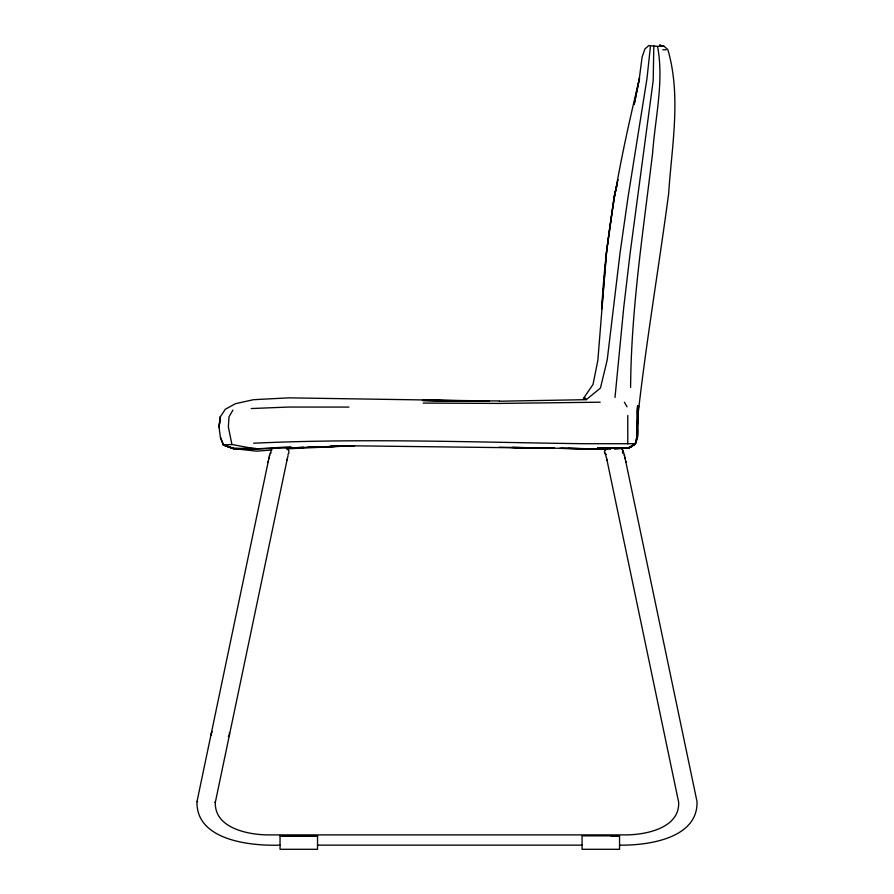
<?xml version="1.0" encoding="UTF-8"?>
<svg xmlns="http://www.w3.org/2000/svg" width="894" height="894" viewBox="0 0 894 894"><rect width="100%" height="100%" fill="white"/><g stroke="black" fill="none" stroke-linecap="round" stroke-linejoin="round"><path stroke-width="1.34" d="M637.645 416.47L637.064 436.82L637.713 405.675C634.226 417.744 644.92 441.792 629.342 447.682L621.33 448.632M630.605 387.482C631.119 308.81 643.311 230.808 652.631 152.84C655.179 117.762 664.164 81.365 657.559 46.432L648.854 45.538L644.898 48.991L642.104 57.004L639.489 77.152L634.159 104.576L639.545 78.359C621.218 154.159 605.651 230.842 601.74 308.922L606.534 252.801M637.746 417.006L636.941 437.132L635.511 443.692L629.354 447.682L614.614 449.19M636.964 430.964L638.517 405.887L637.243 428.271L637.634 418.157C645.937 343.151 658.666 268.658 668.623 193.842C671.729 146.314 681.418 96.362 667.885 49.74L664.153 46.287L660.074 45.259M269.005 457.851L196.982 801.616C195.965 840.662 251.113 846.082 279.856 845.143M618.045 179.605L614.1 196.892L606.423 252.801L597.862 360.349L593.001 384.521L583.424 398.467M615.005 397.461L623.733 307.48L630.147 253.125L653.201 80.505L653.816 45.762M606.423 252.801L614.312 196.769L617.408 183.203M636.662 437.311L635.433 443.726L583.726 443.715C473.731 442.273 363.623 438.116 253.661 443.223M614.189 196.714L617.285 183.114M287.209 459.147L215.331 802.32C214.303 828.023 247.862 834.772 267.965 834.895L626.035 834.895C646.139 834.772 679.697 828.023 678.669 802.32L606.791 459.147M268.01 462.153L268.234 461.17M269.385 456.275L270.189 452.956M268.748 458.935L269.653 455.102M286.952 460.231L288.091 455.527M622.57 453.236L622.57 450.576M650.474 46.075L646.977 78.583L627.957 197.697L620.09 252.622L607.216 359.958L600.444 388.052L586.308 399.663L499.377 401.216M196.982 801.616L197.686 801.415M215.286 802.432L214.739 802.186M232.921 410.067L228.976 416.895L228.361 426.941L231.937 444.508L255.706 448.933L353.778 445.815L554.146 448.252L511.536 447.458M271.888 449.324L270.971 450.565L270.971 453.213M287.924 454.454L288.851 453.213L288.851 450.565L286.449 448.263M212.303 731.493L211.062 734.063L211.409 735.438M228.395 736.544L229.579 734.063L229.255 732.734M605.618 449.336L604.378 451.906L605.618 454.465M635.567 443.67L629.342 447.682L597.617 447.738L629.354 447.682L635.567 443.67L629.331 447.682L603.551 448.464M634.55 444.184L629.13 447.469L622.515 448.129M255.505 448.341L233.323 448.375L223.165 444.921L220.427 437.412L219.052 427.332L220.159 417.096L225.277 409.273L235.457 403.686L253.494 399.696L288.863 397.852L489.32 400.959L422.683 400.367L472.244 400.959M584.061 398.243L585.313 398.009L586.308 399.663M657.559 46.432L661.001 46.052M271.664 450.006L256.567 451.168L233.088 448.542L223.165 444.921L231.937 444.508M286.762 448.855L354.549 445.693L307.782 447.302M223.802 444.988L233.088 448.542L255.706 448.933L290.93 446.754M309.212 836.315L317.538 835.868L317.538 849.3L280.046 849.3L280.046 835.845L317.538 835.845L280.046 835.845M611.217 836.315L619.553 835.868L619.553 849.3L582.061 849.3L582.061 835.845L619.553 835.845M251.248 408.547L288.74 407.049L348.928 407.083M303.647 447.447L291.276 447.872L303.77 447.458M307.938 447.324L353.778 445.815M330.635 446.117L353.89 445.737M600.209 402.199L499.422 403.417L423.208 403.082M561.097 448.341L606.255 448.944M233.088 448.542L255.706 448.933M317.459 845.143L582.106 845.143M619.721 845.143C647.658 845.523 698.113 838.673 697.018 801.616L624.995 457.851M610.747 449.179L499.154 447.235M422.974 400.411L499.243 400.948M470.758 400.97L422.404 400.423L465.115 400.948M512.91 447.436L554.191 448.073M559.7 448.341L597.952 448.967M568.07 448.341L583.369 448.654M583.067 448.956L606.445 449.436M666.041 49.829L662.856 49.729M606.501 449.403L583.313 448.799L606.87 449.403M223.545 444.776L233.323 448.375L223.712 445L220.427 437.412M622.112 449.324L623.152 450.677L625.252 458.935M606.076 454.454L605.272 453.325L607.048 460.231M624.392 402.255L627.04 406.837M624.347 455.102L624.615 456.275M625.766 461.17L625.99 462.153M627.789 443.826L627.767 415.498M220.159 417.096L219.097 427.477L220.17 417.163M663.862 46.287L659.66 45.259L663.862 46.287M233.39 448.542L223.712 445L233.39 448.542"/></g></svg>
